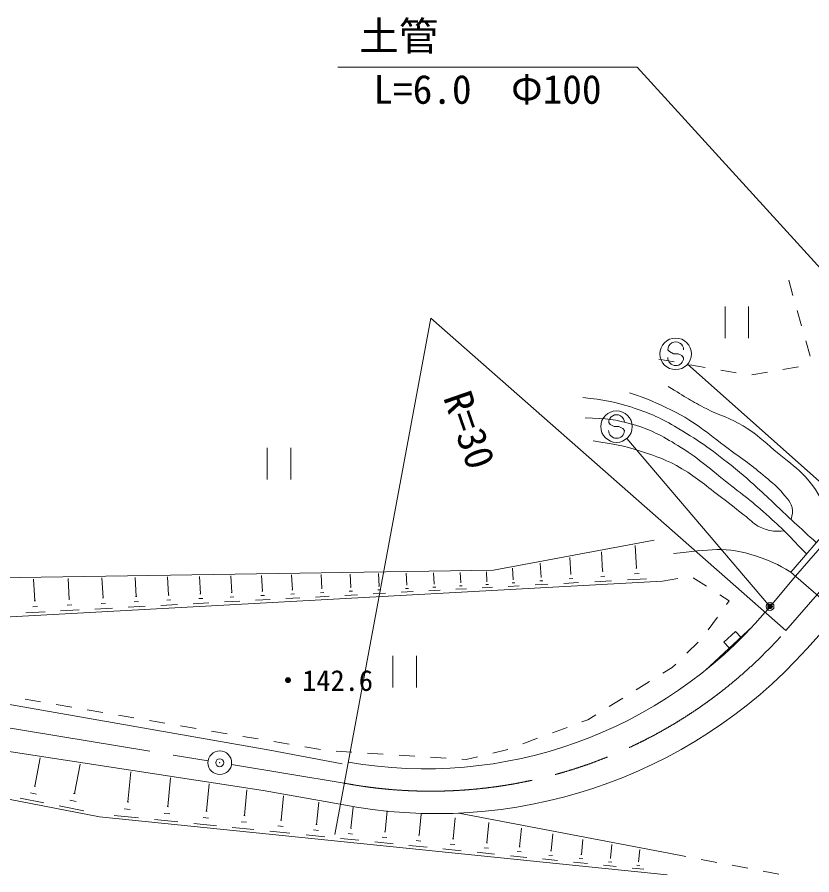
# Model space of a CAD drawing. Units: millimetres, scale not verified. Extents: x 40000 to 680000, y 20000 to 380000.
# Drawn here: x 152744 to 203152, y 250678 to 305075 of the extents above; entities that cross this region are included whole.
import ezdxf
from ezdxf.enums import TextEntityAlignment as Align

# ---------------------------------------------------------------- set-up
doc = ezdxf.new("R2010")
doc.units = ezdxf.units.MM
doc.header["$LTSCALE"] = 1000
doc.header["$PDMODE"] = 32
doc.header["$PDSIZE"] = 500
doc.linetypes.add('CHAIN', pattern=[18.5, 12, -1.5, 3.5, -1.5])
for name, color, linetype, lineweight in [('M-BGD', 7, 'Continuous', 13), ('M-BMK', 2, 'CHAIN', 13), ('M-BMK-SRVR', 3, 'Continuous', 13), ('M-STR-HTXT', 7, 'Continuous', 13), ('M-STR-STRC', 7, 'Continuous', 13)]:
    doc.layers.add(name, color=color, linetype=linetype, lineweight=lineweight)
doc.styles.add('ＭＳ ゴシック', font='')
doc.styles.get('ＭＳ ゴシック').set_extended_font_data('MS Gothic')

msp = doc.modelspace()

# ---------------------------------------------------------------- linework, layer by layer
at = {"layer": 'M-BGD'}
for p, q in [((201682, 288388), (201956, 287426)), ((197644, 286725), (197644, 284725)), ((199144, 286725), (199144, 284725)), ((202230, 286464), (202504, 285503)), ((172885, 253234), (178984, 285983)), ((201506, 266165), (178984, 285983)), ((202778, 284541), (203053, 283579)), ((193439, 283384), (194424, 283209)), ((195408, 283034), (196393, 282859)), ((201317, 282727), (202302, 282899)), ((197377, 282684), (198362, 282509)), ((199347, 282381), (200332, 282554)), ((168604, 277755), (168604, 275755)), ((170104, 277755), (170104, 275755)), ((204429, 272896), (201809, 269873)), ((204731, 272634), (202111, 269611)), ((193150, 271895), (182954, 269994)), ((192024, 270128), (191945, 271570)), ((189875, 269929), (189807, 271171)), ((185976, 269567), (185928, 270448)), ((187862, 269742), (187804, 270798)), ((182954, 269994), (149685, 269476)), ((177462, 269069), (177421, 269808)), ((179189, 269143), (179152, 269835)), ((180884, 269215), (180848, 269861)), ((182545, 269287), (182512, 269887)), ((184209, 269403), (184170, 270120)), ((189843, 269927), (189908, 269930)), ((191987, 270126), (192061, 270130)), ((201809, 269873), (205134, 266991)), ((146315, 266710), (193669, 269303)), ((153864, 268057), (153789, 269440)), ((156049, 268151), (155977, 269474)), ((158192, 268243), (158122, 269507)), ((160293, 268333), (160227, 269540)), ((162353, 268421), (162290, 269572)), ((164373, 268508), (164313, 269604)), ((166355, 268593), (166298, 269635)), ((168297, 268676), (168243, 269665)), ((170203, 268758), (170151, 269695)), ((172071, 268838), (172023, 269724)), ((173903, 268916), (173857, 269752)), ((175700, 268993), (175657, 269780)), ((182525, 269285), (182565, 269288)), ((184187, 269402), (184231, 269404)), ((185889, 269320), (186090, 269331)), ((185951, 269565), (186001, 269568)), ((187762, 269458), (187993, 269471)), ((187833, 269740), (187891, 269743)), ((189384, 269268), (190436, 269326)), ((189761, 269606), (190024, 269620)), ((191469, 269383), (192657, 269448)), ((191895, 269763), (192192, 269780)), ((193669, 269303), (194655, 269467)), ((195619, 269520), (196462, 268983)), ((202111, 269611), (200186, 267327)), ((170175, 268756), (170231, 268759)), ((172044, 268836), (172098, 268839)), ((173877, 268915), (173929, 268918)), ((175614, 268752), (175811, 268762)), ((175675, 268992), (175724, 268994)), ((177380, 268838), (177568, 268848)), ((177438, 269067), (177485, 269070)), ((178854, 268692), (179572, 268731)), ((179111, 268922), (179291, 268932)), ((179167, 269141), (179212, 269144)), ((180564, 268786), (181249, 268823)), ((180809, 269005), (180981, 269015)), ((180862, 269214), (180905, 269216)), ((182240, 268877), (182893, 268913)), ((182474, 269086), (182637, 269095)), ((183885, 268967), (184579, 269005)), ((184134, 269190), (184307, 269199)), ((185600, 269061), (186405, 269105)), ((187430, 269162), (188355, 269212)), ((158156, 268241), (158227, 268245)), ((160258, 268331), (160327, 268335)), ((162320, 268419), (162386, 268423)), ((164264, 268197), (164516, 268211)), ((164342, 268506), (164405, 268509)), ((166249, 268294), (166492, 268308)), ((166324, 268591), (166385, 268594)), ((168196, 268389), (168429, 268402)), ((168268, 268674), (168327, 268677)), ((169784, 268195), (170680, 268245)), ((170105, 268483), (170329, 268495)), ((171670, 268299), (172529, 268346)), ((171978, 268574), (172193, 268586)), ((173519, 268400), (174342, 268445)), ((173814, 268664), (174020, 268675)), ((175332, 268499), (176119, 268542)), ((177110, 268597), (177863, 268638)), ((197306, 268446), (197911, 268061)), ((153732, 267683), (154037, 267700)), ((153826, 268055), (153902, 268059)), ((155921, 267790), (156215, 267806)), ((156012, 268149), (156086, 268153)), ((158069, 267895), (158352, 267911)), ((159783, 267648), (160874, 267708)), ((160174, 267998), (160447, 268013)), ((161862, 267762), (162913, 267819)), ((162239, 268099), (162502, 268113)), ((163901, 267873), (164912, 267929)), ((165901, 267983), (166872, 268036)), ((167861, 268090), (168795, 268141)), ((197911, 268061), (197746, 267832)), ((153295, 267293), (154513, 267359)), ((155500, 267414), (156675, 267478)), ((157662, 267532), (158795, 267594)), ((202827, 265003), (204831, 267253)), ((197160, 267021), (196575, 266210)), ((199383, 266427), (196378, 263637)), ((198310, 266113), (197577, 265433)), ((198650, 265747), (198310, 266113)), ((195945, 265438), (195229, 264739)), ((197577, 265433), (197917, 265066)), ((176572, 264565), (176572, 262565)), ((178072, 264565), (178072, 262565)), ((194292, 263824), (193706, 263460)), ((194514, 264040), (194292, 263824)), ((192856, 262933), (192006, 262407)), ((149560, 261947), (168768, 258584)), ((154235, 261648), (153249, 261817)), ((191156, 261880), (190306, 261353)), ((156207, 261312), (155221, 261480)), ((158178, 260976), (157192, 261144)), ((160150, 260639), (159164, 260807)), ((189456, 260826), (188952, 260513)), ((162121, 260303), (161135, 260471)), ((164093, 259966), (163107, 260135)), ((187631, 260028), (186693, 259683)), ((188952, 260513), (188570, 260373)), ((166064, 259630), (165078, 259798)), ((168346, 256019), (149073, 258987)), ((168036, 259294), (167050, 259462)), ((170007, 258957), (169021, 259125)), ((185754, 259338), (184815, 258993)), ((173360, 257728), (168768, 258584)), ((171979, 258621), (170993, 258789)), ((173971, 258462), (172973, 258526)), ((175967, 258335), (174969, 258398)), ((183788, 258616), (182908, 258403)), ((183877, 258648), (183788, 258616)), ((153861, 256296), (154212, 258094)), ((177963, 258207), (176965, 258271)), ((179959, 258079), (178961, 258143)), ((181228, 257998), (180957, 258015)), ((181936, 258169), (181228, 257998)), ((142410, 257386), (157960, 254347)), ((156374, 255837), (156739, 257705)), ((159770, 255301), (159965, 257208)), ((162295, 255005), (162480, 256821)), ((153908, 256287), (153813, 256306)), ((164756, 254717), (164932, 256443)), ((153961, 255805), (153582, 255879)), ((156423, 255827), (156325, 255847)), ((167155, 254436), (167322, 256075)), ((168346, 256019), (173242, 255154)), ((169488, 254149), (169644, 255688)), ((154441, 255238), (152925, 255535)), ((156478, 255329), (156086, 255405)), ((159819, 255297), (159722, 255306)), ((171738, 253870), (171883, 255293)), ((156974, 254744), (155407, 255050)), ((159916, 254818), (159530, 254857)), ((162435, 254542), (162065, 254579)), ((162342, 255001), (162249, 255010)), ((164801, 254712), (164712, 254721)), ((173914, 253631), (174051, 254969)), ((176077, 253409), (176213, 254745)), ((194176, 252037), (180764, 254593)), ((157960, 254347), (193972, 250678)), ((160449, 254294), (158902, 254452)), ((162946, 254040), (161463, 254191)), ((164890, 254273), (164535, 254309)), ((167283, 254010), (166943, 254045)), ((167197, 254431), (167112, 254440)), ((169528, 254145), (169448, 254153)), ((178238, 253188), (178374, 254521)), ((180397, 252967), (180532, 254297)), ((165380, 253792), (163959, 253937)), ((167752, 253550), (166392, 253689)), ((169608, 253749), (169289, 253782)), ((171851, 253496), (171551, 253526)), ((171775, 253867), (171700, 253874)), ((173951, 253627), (173878, 253635)), ((182541, 252712), (182672, 253999)), ((184614, 252454), (184734, 253629)), ((170049, 253316), (168770, 253447)), ((172263, 253091), (171066, 253213)), ((174427, 252870), (173259, 252989)), ((174025, 253266), (173733, 253295)), ((176187, 253045), (175896, 253074)), ((176114, 253406), (176041, 253413)), ((178274, 253184), (178201, 253192)), ((180433, 252963), (180360, 252971)), ((186610, 252205), (186719, 253273)), ((176589, 252650), (175423, 252769)), ((178749, 252430), (177584, 252549)), ((178348, 252824), (178057, 252854)), ((180506, 252603), (180216, 252633)), ((182576, 252708), (182507, 252715)), ((184646, 252450), (184582, 252457)), ((188532, 251966), (188630, 252930)), ((190381, 251735), (190470, 252600)), ((180907, 252210), (179744, 252329)), ((183025, 251994), (181923, 252107)), ((182645, 252367), (182370, 252395)), ((185064, 251787), (184039, 251891)), ((184711, 252133), (184455, 252159)), ((186700, 251908), (186462, 251932)), ((186640, 252202), (186581, 252208)), ((188559, 251963), (188504, 251969)), ((192162, 251513), (192240, 252283)), ((194176, 252037), (195158, 251848)), ((187027, 251587), (186077, 251683)), ((188917, 251394), (188039, 251483)), ((188615, 251691), (188395, 251713)), ((190458, 251482), (190256, 251503)), ((190407, 251733), (190356, 251738)), ((192185, 251511), (192139, 251516)), ((196140, 251659), (197122, 251471)), ((190736, 251209), (189927, 251291)), ((192488, 251030), (191745, 251106)), ((192232, 251281), (192047, 251300)), ((198104, 251282), (199086, 251093)), ((200068, 250904), (201050, 250715))]:
    msp.add_line(p, q, dxfattribs=at)
for centre, radius, start, end in [((178635, 285756), 28356, 260.0584, 319.4651), ((179338, 286202), 31641, 258.8928, 317.9343)]:
    msp.add_arc(centre, radius, start, end, dxfattribs=at)
for points, knots in [([(201835, 273235), (201916, 273528), (201967, 273689), (201900, 273969), (201839, 274222), (201734, 274346), (201576, 274552), (201212, 275026), (200970, 275266), (200517, 275654), (199618, 276425), (199078, 276816), (198119, 277512), (196639, 278585), (195890, 279336), (194252, 280148), (193245, 280646), (192843, 280825), (191595, 281249)], [0, 0, 0, 0, 1, 1, 1, 2, 2, 2, 3, 3, 3, 4, 4, 4, 5, 5, 5, 6, 6, 6, 6]), ([(204429, 272896), (204139, 273797), (203961, 274134), (203535, 274863), (202701, 276287), (201753, 276726), (200521, 277825), (199884, 278394), (199509, 278700), (198785, 279153), (197945, 279679), (197366, 279770), (196486, 280226), (195502, 280736), (195176, 280944), (194035, 281656)], [0, 0, 0, 0, 1, 1, 1, 2, 2, 2, 3, 3, 3, 4, 4, 4, 5, 5, 5, 5]), ([(188624, 280961), (190034, 280779), (190519, 280720), (191677, 280350), (192802, 279990), (193421, 279720), (194443, 279129), (195918, 278276), (196697, 277708), (198034, 276651), (198822, 276028), (199232, 275640), (199974, 274963), (200854, 274160), (201324, 273687), (202200, 272880), (202681, 272437), (202833, 272296), (203435, 271750)], [0, 0, 0, 0, 1, 1, 1, 2, 2, 2, 3, 3, 3, 4, 4, 4, 5, 5, 5, 6, 6, 6, 6]), ([(188768, 279668), (190143, 279604), (190666, 279578), (191821, 279237), (192995, 278890), (193610, 278539), (194658, 277908), (195920, 277148), (196516, 276555), (197675, 275645), (198773, 274784), (199407, 274320), (200441, 273382), (201407, 272506), (201724, 272176), (202810, 271028)], [0, 0, 0, 0, 1, 1, 1, 2, 2, 2, 3, 3, 3, 4, 4, 4, 5, 5, 5, 5]), ([(189271, 278195), (190675, 277982), (191141, 277920), (192288, 277549), (193346, 277206), (193951, 277001), (194910, 276435), (195956, 275818), (196451, 275331), (197424, 274604), (198049, 274137), (198383, 273854), (199004, 273382), (199339, 273128), (199481, 272907), (199866, 272736), (200186, 272593), (200379, 272521), (200728, 272485), (200988, 272457), (201099, 272460), (201397, 272489)], [0, 0, 0, 0, 1, 1, 1, 2, 2, 2, 3, 3, 3, 4, 4, 4, 5, 5, 5, 6, 6, 6, 7, 7, 7, 7]), ([(201809, 269873), (200927, 270427), (200519, 270579), (199633, 270885), (197693, 271556), (196652, 271272), (194380, 271062)], [0, 0, 0, 0, 1, 1, 1, 2, 2, 2, 2])]:
    msp.add_open_spline(points, degree=3, knots=knots, dxfattribs=at)
at = {"layer": 'M-BMK'}
for p, q in [((218535, 285812), (201506, 266165)), ((149316, 260467), (164857, 257910)), ((166337, 257667), (173491, 256490))]:
    msp.add_line(p, q, dxfattribs=at)
msp.add_arc((178984, 285983), 30000, 259.45, 318.6553, dxfattribs=at)
at = {"layer": 'M-BMK-SRVR'}
msp.add_circle((165597, 257788), 750, dxfattribs=at)
msp.add_point((165597, 257788), dxfattribs=at)
at = {"layer": 'M-STR-HTXT'}
for p, q in [((173076, 301912), (192076, 301912)), ((192076, 301912), (210612, 281517))]:
    msp.add_line(p, q, dxfattribs=at)
at = {"layer": 'M-STR-STRC'}
for p, q in [((194121, 283860), (194021, 283978)), ((194366, 283721), (194121, 283860)), ((194666, 283719), (194366, 283721)), ((194912, 283607), (194666, 283719)), ((195017, 283471), (194912, 283607)), ((205615, 273854), (195264, 283056)), ((190366, 279249), (190267, 279367)), ((190611, 279109), (190366, 279249)), ((190912, 279107), (190611, 279109)), ((191157, 278995), (190912, 279107)), ((191263, 278859), (191157, 278995)), ((200402, 267813), (191410, 278348))]:
    msp.add_line(p, q, dxfattribs=at)
for centre, radius in [((194516, 283720), 1000), ((190761, 279108), 1000), ((200500, 267699), 150), ((200500, 267699), 120), ((200500, 267699), 90), ((200500, 267699), 60), ((200500, 267699), 30)]:
    msp.add_circle(centre, radius, dxfattribs=at)
for centre, start, end in [((194521, 283975), 359.5549, 179.5549), ((194517, 283475), 179.5549, 359.5549), ((190766, 279363), 359.5549, 179.5549), ((190763, 278863), 179.5549, 359.5549)]:
    msp.add_arc(centre, 500, start, end, dxfattribs=at)
msp.add_point((200500, 267699), dxfattribs=at)

# ---------------------------------------------------------------- texts
at = {"layer": 'M-BGD', "style": 'ＭＳ ゴシック'}
msp.add_text('\u3000\u3000R=30', height=1833, rotation=289.053, dxfattribs=at).set_placement((178984, 285983), align=Align.MIDDLE_LEFT)
msp.add_text('・142.6', height=1320, dxfattribs=at).set_placement((169024, 263003), align=Align.MIDDLE_LEFT)
at = {"layer": 'M-STR-HTXT', "style": 'ＭＳ ゴシック'}
msp.add_text('土管', height=1833, dxfattribs=at).set_placement((174451, 302412), align=Align.BOTTOM_LEFT)
msp.add_text('L=6.0\u3000Φ100', height=1833, dxfattribs=at).set_placement((182576, 301412), align=Align.TOP_CENTER)

doc.saveas('drawing.dxf')
